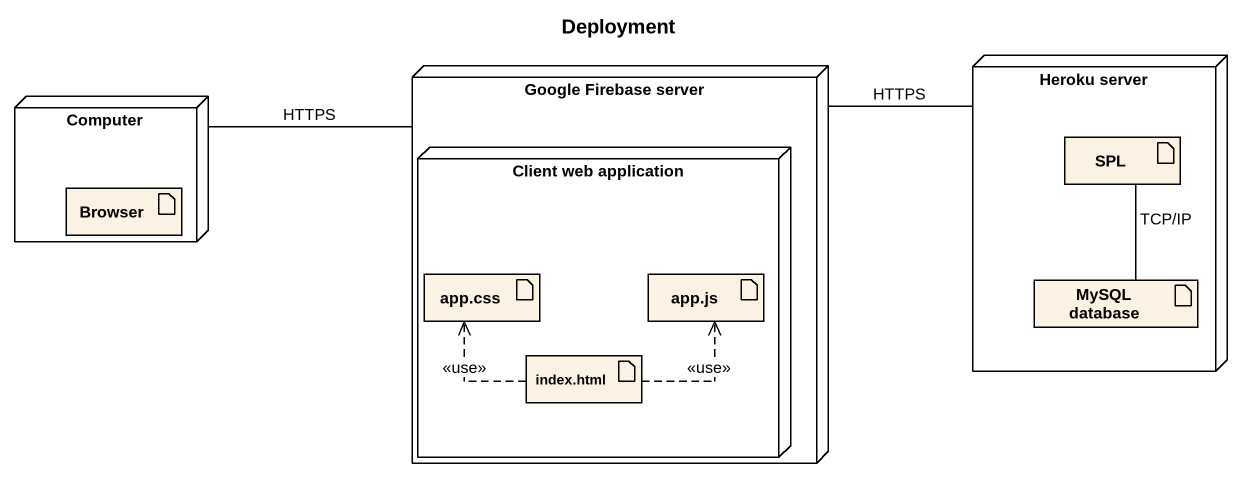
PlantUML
@startuml
title Deployment
node Computer {
  artifact Browser
}
node "Google Firebase server" as Google_Firebase_server {
  node "Client web application" as Client_web_application {
    artifact "app.css" as app_css
    artifact "app.js" as app_js
    artifact "index.html" as index_html
  }
}
node "Heroku server" as Heroku_server {
  artifact SPL
  artifact "MySQL database" as MySQL_database
}
Computer -right- Google_Firebase_server : HTTPS
Google_Firebase_server -right- Heroku_server : HTTPS
SPL -- MySQL_database : TCP/IP
index_html .up.> app_css : <<use>>
index_html .up.> app_js : <<use>>
@enduml
